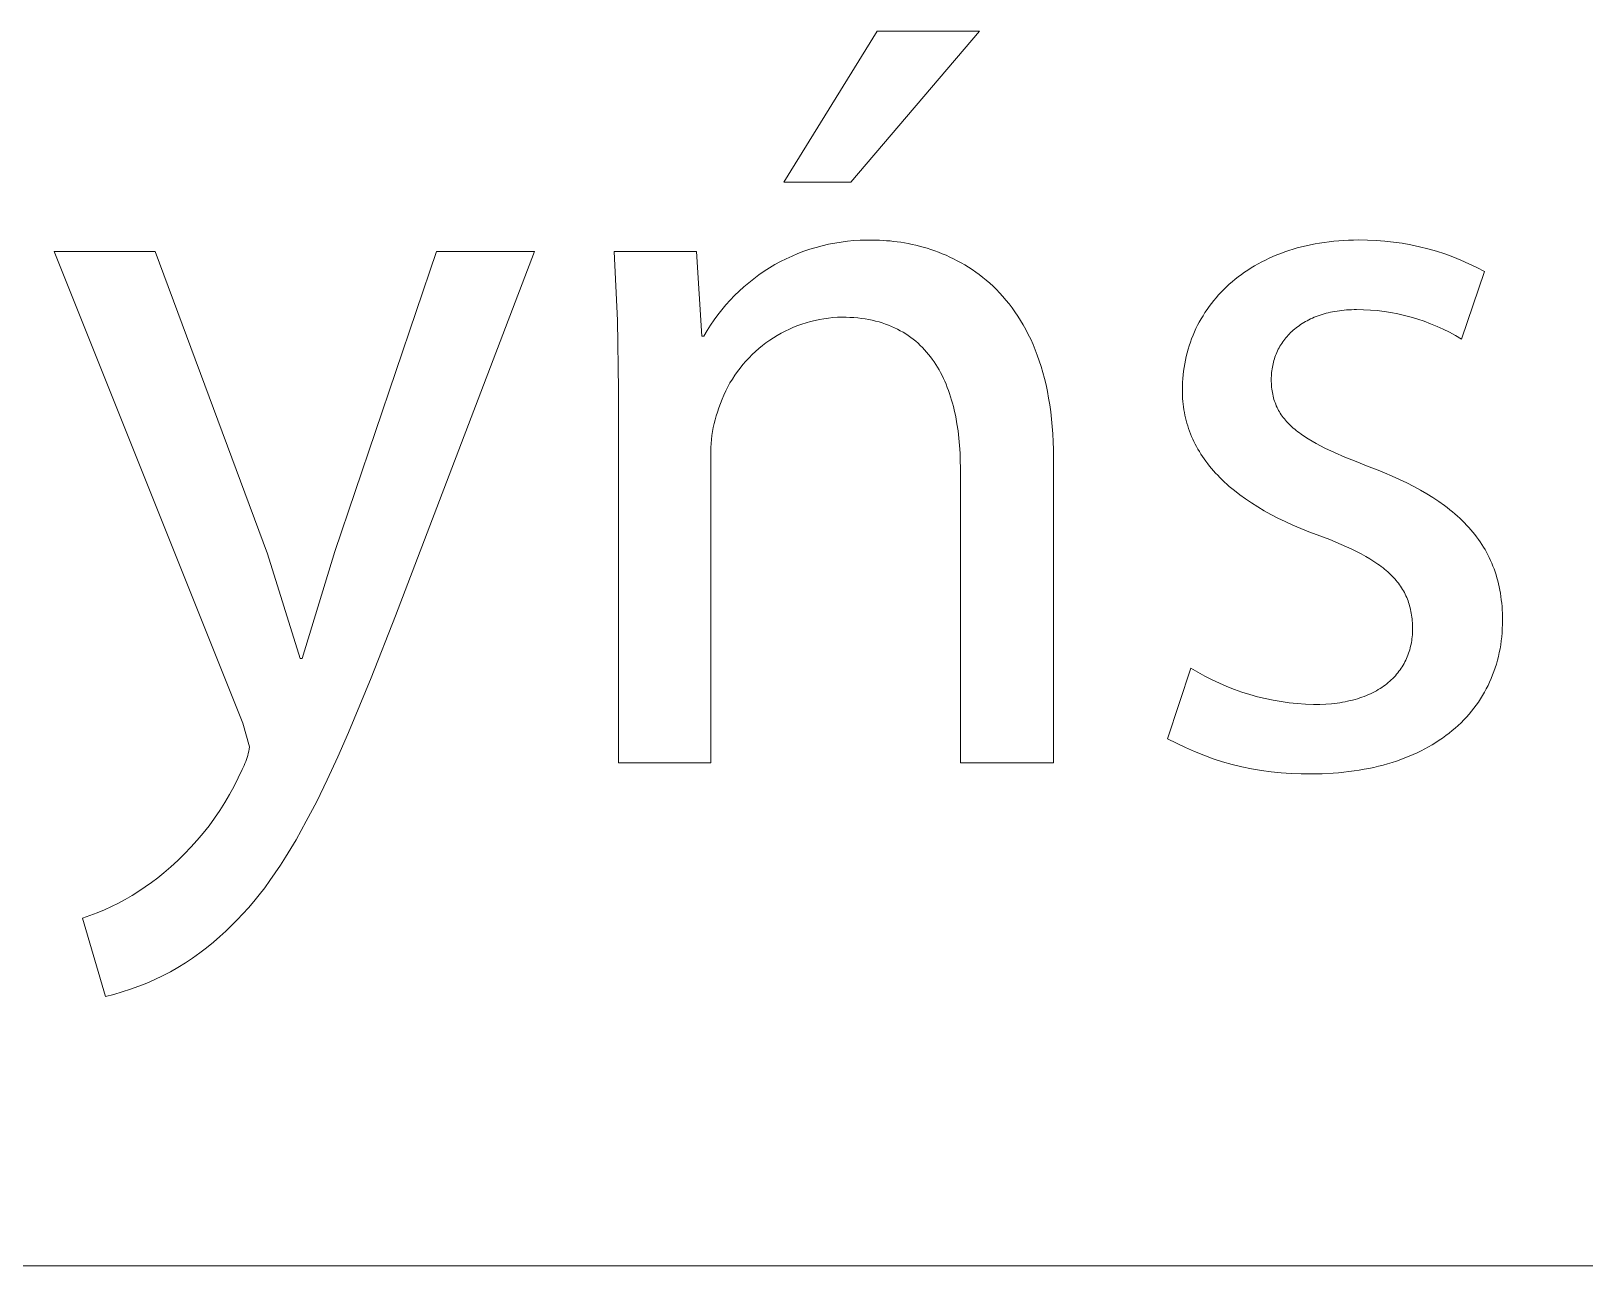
# Model space of a CAD drawing. Header units: millimetres. Extents: x -1246 to 2331, y -493 to 2006.
# Drawn here: x 1807.1 to 1859.8, y -492.9 to -451 of the extents above; entities that cross this region are included whole.
import ezdxf

# ---------------------------------------------------------------- set-up
doc = ezdxf.new("R2010")
doc.units = ezdxf.units.MM
doc.header["$MEASUREMENT"] = 0
doc.layers.add('Domyślny', color=7, linetype='Continuous', true_color=0x000000)

msp = doc.modelspace()

# ---------------------------------------------------------------- linework, layer by layer
at = {"layer": 'Domyślny', "color": 18, "lineweight": 15, "true_color": 0x000000}
for p, q in [((1832.62, -456.134), (1835.777, -451.012)), ((1839.243, -451.012), (1834.884, -456.134)), ((1835.777, -451.012), (1839.243, -451.012)), ((1834.884, -456.134), (1832.62, -456.134)), ((1834.342, -458.197), (1834.555, -458.162)), ((1834.555, -458.162), (1834.77, -458.135)), ((1834.77, -458.135), (1834.985, -458.115)), ((1834.985, -458.115), (1835.201, -458.103)), ((1835.201, -458.103), (1835.418, -458.097)), ((1835.418, -458.097), (1835.634, -458.099)), ((1835.634, -458.099), (1835.747, -458.1)), ((1835.747, -458.1), (1835.862, -458.104)), ((1835.862, -458.104), (1835.979, -458.109)), ((1835.979, -458.109), (1836.097, -458.117)), ((1836.097, -458.117), (1836.217, -458.127)), ((1836.217, -458.127), (1836.338, -458.14)), ((1836.338, -458.14), (1836.461, -458.155)), ((1836.461, -458.155), (1836.585, -458.172)), ((1836.585, -458.172), (1836.709, -458.193)), ((1850.776, -458.198), (1850.934, -458.173)), ((1850.934, -458.173), (1851.095, -458.152)), ((1851.095, -458.152), (1851.257, -458.135)), ((1851.257, -458.135), (1851.422, -458.12)), ((1851.422, -458.12), (1851.589, -458.108)), ((1851.589, -458.108), (1851.758, -458.1)), ((1851.758, -458.1), (1851.93, -458.095)), ((1851.93, -458.095), (1852.104, -458.093)), ((1852.104, -458.093), (1852.4, -458.096)), ((1852.4, -458.096), (1852.696, -458.108)), ((1852.696, -458.108), (1852.992, -458.131)), ((1852.992, -458.131), (1853.286, -458.164)), ((1853.286, -458.164), (1853.579, -458.206)), ((1814.279, -474.467), (1807.882, -458.48)), ((1807.882, -458.48), (1811.313, -458.48)), ((1811.313, -458.48), (1815.113, -468.725)), ((1817.4, -468.653), (1820.843, -458.48)), ((1824.166, -458.48), (1819.449, -470.833)), ((1820.843, -458.48), (1824.166, -458.48)), ((1826.978, -460.826), (1826.867, -458.48)), ((1826.867, -458.48), (1829.654, -458.48)), ((1829.654, -458.48), (1829.833, -461.351)), ((1832.7, -458.728), (1832.897, -458.637)), ((1832.897, -458.637), (1833.096, -458.554)), ((1833.096, -458.554), (1833.298, -458.477)), ((1833.298, -458.477), (1833.503, -458.407)), ((1833.503, -458.407), (1833.71, -458.344)), ((1833.71, -458.344), (1833.919, -458.288)), ((1833.919, -458.288), (1834.13, -458.239)), ((1834.13, -458.239), (1834.342, -458.197)), ((1836.709, -458.193), (1836.835, -458.216)), ((1836.835, -458.216), (1836.961, -458.242)), ((1836.961, -458.242), (1837.088, -458.27)), ((1837.088, -458.27), (1837.216, -458.302)), ((1837.216, -458.302), (1837.344, -458.337)), ((1837.344, -458.337), (1837.472, -458.375)), ((1837.472, -458.375), (1837.601, -458.416)), ((1837.601, -458.416), (1837.729, -458.46)), ((1837.729, -458.46), (1837.858, -458.507)), ((1837.858, -458.507), (1837.987, -458.558)), ((1837.987, -458.558), (1838.115, -458.612)), ((1838.115, -458.612), (1838.243, -458.67)), ((1838.243, -458.67), (1838.37, -458.731)), ((1848.938, -458.772), (1849.065, -458.712)), ((1849.065, -458.712), (1849.194, -458.654)), ((1849.194, -458.654), (1849.326, -458.599)), ((1849.326, -458.599), (1849.46, -458.546)), ((1849.46, -458.546), (1849.596, -458.496)), ((1849.596, -458.496), (1849.735, -458.449)), ((1849.735, -458.449), (1849.877, -458.404)), ((1849.877, -458.404), (1850.021, -458.363)), ((1850.021, -458.363), (1850.167, -458.324)), ((1850.167, -458.324), (1850.316, -458.288)), ((1850.316, -458.288), (1850.467, -458.255)), ((1850.467, -458.255), (1850.621, -458.225)), ((1850.621, -458.225), (1850.776, -458.198)), ((1853.579, -458.206), (1853.871, -458.259)), ((1853.871, -458.259), (1854.161, -458.321)), ((1854.161, -458.321), (1854.448, -458.393)), ((1854.448, -458.393), (1854.733, -458.475)), ((1854.733, -458.475), (1855.015, -458.567)), ((1855.015, -458.567), (1855.293, -458.668)), ((1855.293, -458.668), (1855.568, -458.779)), ((1831.77, -459.277), (1831.948, -459.155)), ((1831.948, -459.155), (1832.131, -459.039)), ((1832.131, -459.039), (1832.317, -458.929)), ((1832.317, -458.929), (1832.507, -458.825)), ((1832.507, -458.825), (1832.7, -458.728)), ((1838.37, -458.731), (1838.497, -458.796)), ((1838.497, -458.796), (1838.623, -458.865)), ((1838.623, -458.865), (1838.749, -458.938)), ((1838.749, -458.938), (1838.873, -459.014)), ((1838.873, -459.014), (1838.997, -459.094)), ((1838.997, -459.094), (1839.119, -459.178)), ((1839.119, -459.178), (1839.24, -459.267)), ((1848.123, -459.262), (1848.232, -459.185)), ((1848.232, -459.185), (1848.343, -459.11)), ((1848.343, -459.11), (1848.457, -459.038)), ((1848.457, -459.038), (1848.573, -458.968)), ((1848.573, -458.968), (1848.692, -458.9)), ((1848.692, -458.9), (1848.814, -458.835)), ((1848.814, -458.835), (1848.938, -458.772)), ((1855.568, -458.779), (1855.839, -458.899)), ((1856.368, -459.165), (1855.582, -461.453)), ((1855.839, -458.899), (1856.106, -459.027)), ((1856.106, -459.027), (1856.368, -459.165)), ((1831.101, -459.825), (1831.261, -459.679)), ((1831.261, -459.679), (1831.426, -459.54)), ((1831.426, -459.54), (1831.596, -459.405)), ((1831.596, -459.405), (1831.77, -459.277)), ((1839.24, -459.267), (1839.359, -459.359)), ((1839.359, -459.359), (1839.477, -459.456)), ((1839.477, -459.456), (1839.593, -459.557)), ((1839.593, -459.557), (1839.708, -459.662)), ((1839.708, -459.662), (1839.821, -459.772)), ((1839.821, -459.772), (1839.931, -459.886)), ((1847.439, -459.86), (1847.528, -459.768)), ((1847.528, -459.768), (1847.62, -459.679)), ((1847.62, -459.679), (1847.716, -459.591)), ((1847.716, -459.591), (1847.813, -459.506)), ((1847.813, -459.506), (1847.914, -459.422)), ((1847.914, -459.422), (1848.017, -459.341)), ((1848.017, -459.341), (1848.123, -459.262)), ((1830.511, -460.458), (1830.651, -460.292)), ((1830.651, -460.292), (1830.795, -460.131)), ((1830.795, -460.131), (1830.945, -459.975)), ((1830.945, -459.975), (1831.101, -459.825)), ((1839.931, -459.886), (1840.04, -460.005)), ((1840.04, -460.005), (1840.146, -460.129)), ((1840.146, -460.129), (1840.25, -460.257)), ((1840.25, -460.257), (1840.352, -460.39)), ((1847.033, -460.345), (1847.108, -460.245)), ((1847.108, -460.245), (1847.187, -460.146)), ((1847.187, -460.146), (1847.268, -460.049)), ((1847.268, -460.049), (1847.352, -459.953)), ((1847.352, -459.953), (1847.439, -459.86)), ((1830.129, -460.982), (1830.25, -460.803)), ((1830.25, -460.803), (1830.378, -460.628)), ((1830.378, -460.628), (1830.511, -460.458)), ((1833.674, -460.819), (1833.525, -460.855)), ((1833.824, -460.787), (1833.674, -460.819)), ((1833.975, -460.761), (1833.824, -460.787)), ((1834.127, -460.74), (1833.975, -460.761)), ((1834.279, -460.724), (1834.127, -460.74)), ((1834.432, -460.713), (1834.279, -460.724)), ((1834.586, -460.708), (1834.432, -460.713)), ((1834.724, -460.71), (1834.586, -460.708)), ((1834.859, -460.715), (1834.724, -460.71)), ((1834.992, -460.723), (1834.859, -460.715)), ((1835.122, -460.735), (1834.992, -460.723)), ((1835.249, -460.75), (1835.122, -460.735)), ((1835.373, -460.768), (1835.249, -460.75)), ((1835.494, -460.789), (1835.373, -460.768)), ((1835.613, -460.814), (1835.494, -460.789)), ((1835.729, -460.841), (1835.613, -460.814)), ((1840.352, -460.39), (1840.451, -460.528)), ((1840.451, -460.528), (1840.547, -460.67)), ((1840.547, -460.67), (1840.641, -460.818)), ((1840.641, -460.818), (1840.731, -460.971)), ((1846.699, -460.874), (1846.76, -460.765)), ((1846.76, -460.765), (1846.824, -460.658)), ((1846.824, -460.658), (1846.89, -460.552)), ((1846.89, -460.552), (1846.96, -460.448)), ((1846.96, -460.448), (1847.033, -460.345)), ((1850.411, -460.798), (1850.352, -460.828)), ((1850.471, -460.768), (1850.411, -460.798)), ((1850.532, -460.74), (1850.471, -460.768)), ((1850.595, -460.713), (1850.532, -460.74)), ((1850.659, -460.688), (1850.595, -460.713)), ((1850.724, -460.663), (1850.659, -460.688)), ((1850.791, -460.64), (1850.724, -460.663)), ((1850.859, -460.618), (1850.791, -460.64)), ((1850.928, -460.597), (1850.859, -460.618)), ((1850.999, -460.578), (1850.928, -460.597)), ((1851.071, -460.559), (1850.999, -460.578)), ((1851.144, -460.543), (1851.071, -460.559)), ((1851.218, -460.527), (1851.144, -460.543)), ((1851.294, -460.513), (1851.218, -460.527)), ((1851.371, -460.501), (1851.294, -460.513)), ((1851.449, -460.489), (1851.371, -460.501)), ((1851.529, -460.479), (1851.449, -460.489)), ((1851.609, -460.471), (1851.529, -460.479)), ((1851.691, -460.464), (1851.609, -460.471)), ((1851.775, -460.459), (1851.691, -460.464)), ((1851.859, -460.455), (1851.775, -460.459)), ((1851.945, -460.453), (1851.859, -460.455)), ((1852.032, -460.452), (1851.945, -460.453)), ((1852.266, -460.456), (1852.032, -460.452)), ((1852.499, -460.468), (1852.266, -460.456)), ((1852.731, -460.488), (1852.499, -460.468)), ((1852.963, -460.515), (1852.731, -460.488)), ((1853.194, -460.551), (1852.963, -460.515)), ((1853.423, -460.595), (1853.194, -460.551)), ((1853.651, -460.647), (1853.423, -460.595)), ((1853.876, -460.706), (1853.651, -460.647)), ((1854.1, -460.773), (1853.876, -460.706)), ((1854.321, -460.848), (1854.1, -460.773)), ((1827.01, -463.174), (1826.978, -460.826)), ((1829.833, -461.351), (1829.904, -461.351)), ((1829.904, -461.351), (1830.013, -461.165)), ((1830.013, -461.165), (1830.129, -460.982)), ((1832.395, -461.326), (1832.265, -461.406)), ((1832.529, -461.25), (1832.395, -461.326)), ((1832.665, -461.179), (1832.529, -461.25)), ((1832.803, -461.113), (1832.665, -461.179)), ((1832.944, -461.052), (1832.803, -461.113)), ((1833.087, -460.995), (1832.944, -461.052)), ((1833.231, -460.944), (1833.087, -460.995)), ((1833.377, -460.897), (1833.231, -460.944)), ((1833.525, -460.855), (1833.377, -460.897)), ((1835.843, -460.872), (1835.729, -460.841)), ((1835.954, -460.905), (1835.843, -460.872)), ((1836.062, -460.942), (1835.954, -460.905)), ((1836.168, -460.981), (1836.062, -460.942)), ((1836.271, -461.023), (1836.168, -460.981)), ((1836.371, -461.069), (1836.271, -461.023)), ((1836.469, -461.116), (1836.371, -461.069)), ((1836.565, -461.167), (1836.469, -461.116)), ((1836.658, -461.22), (1836.565, -461.167)), ((1836.748, -461.276), (1836.658, -461.22)), ((1836.836, -461.335), (1836.748, -461.276)), ((1836.922, -461.396), (1836.836, -461.335)), ((1840.731, -460.971), (1840.819, -461.129)), ((1840.819, -461.129), (1840.903, -461.292)), ((1840.903, -461.292), (1840.985, -461.46)), ((1846.439, -461.44), (1846.485, -461.324)), ((1846.485, -461.324), (1846.534, -461.209)), ((1846.534, -461.209), (1846.586, -461.096)), ((1846.586, -461.096), (1846.641, -460.984)), ((1846.641, -460.984), (1846.699, -460.874)), ((1849.711, -461.319), (1849.671, -461.363)), ((1849.752, -461.275), (1849.711, -461.319)), ((1849.794, -461.233), (1849.752, -461.275)), ((1849.838, -461.191), (1849.794, -461.233)), ((1849.884, -461.15), (1849.838, -461.191)), ((1849.93, -461.11), (1849.884, -461.15)), ((1849.978, -461.072), (1849.93, -461.11)), ((1850.027, -461.034), (1849.978, -461.072)), ((1850.078, -460.997), (1850.027, -461.034)), ((1850.13, -460.961), (1850.078, -460.997)), ((1850.184, -460.926), (1850.13, -460.961)), ((1850.238, -460.892), (1850.184, -460.926)), ((1850.294, -460.86), (1850.238, -460.892)), ((1850.352, -460.828), (1850.294, -460.86)), ((1854.54, -460.931), (1854.321, -460.848)), ((1854.755, -461.021), (1854.54, -460.931)), ((1854.967, -461.118), (1854.755, -461.021)), ((1855.176, -461.222), (1854.967, -461.118)), ((1855.381, -461.334), (1855.176, -461.222)), ((1855.582, -461.453), (1855.381, -461.334)), ((1831.656, -461.87), (1831.544, -461.975)), ((1831.771, -461.769), (1831.656, -461.87)), ((1831.89, -461.672), (1831.771, -461.769)), ((1832.012, -461.579), (1831.89, -461.672)), ((1832.137, -461.49), (1832.012, -461.579)), ((1832.265, -461.406), (1832.137, -461.49)), ((1837.005, -461.459), (1836.922, -461.396)), ((1837.086, -461.525), (1837.005, -461.459)), ((1837.165, -461.594), (1837.086, -461.525)), ((1837.241, -461.665), (1837.165, -461.594)), ((1837.315, -461.738), (1837.241, -461.665)), ((1837.386, -461.813), (1837.315, -461.738)), ((1837.455, -461.891), (1837.386, -461.813)), ((1840.985, -461.46), (1841.062, -461.634)), ((1841.062, -461.634), (1841.137, -461.813)), ((1841.137, -461.813), (1841.208, -461.998)), ((1846.286, -461.916), (1846.319, -461.795)), ((1846.319, -461.795), (1846.356, -461.675)), ((1846.356, -461.675), (1846.396, -461.557)), ((1846.396, -461.557), (1846.439, -461.44)), ((1849.351, -461.852), (1849.327, -461.904)), ((1849.377, -461.799), (1849.351, -461.852)), ((1849.404, -461.748), (1849.377, -461.799)), ((1849.432, -461.697), (1849.404, -461.748)), ((1849.462, -461.647), (1849.432, -461.697)), ((1849.493, -461.598), (1849.462, -461.647)), ((1849.526, -461.55), (1849.493, -461.598)), ((1849.56, -461.502), (1849.526, -461.55)), ((1849.596, -461.455), (1849.56, -461.502)), ((1849.633, -461.409), (1849.596, -461.455)), ((1849.671, -461.363), (1849.633, -461.409)), ((1831.231, -462.313), (1831.135, -462.432)), ((1831.331, -462.197), (1831.231, -462.313)), ((1831.436, -462.084), (1831.331, -462.197)), ((1831.544, -461.975), (1831.436, -462.084)), ((1837.522, -461.971), (1837.455, -461.891)), ((1837.587, -462.053), (1837.522, -461.971)), ((1837.649, -462.137), (1837.587, -462.053)), ((1837.71, -462.224), (1837.649, -462.137)), ((1837.768, -462.312), (1837.71, -462.224)), ((1837.824, -462.403), (1837.768, -462.312)), ((1837.878, -462.495), (1837.824, -462.403)), ((1841.208, -461.998), (1841.275, -462.188)), ((1841.275, -462.188), (1841.338, -462.384)), ((1841.338, -462.384), (1841.397, -462.585)), ((1846.183, -462.41), (1846.204, -462.285)), ((1846.204, -462.285), (1846.228, -462.161)), ((1846.228, -462.161), (1846.255, -462.038)), ((1846.255, -462.038), (1846.286, -461.916)), ((1849.174, -462.406), (1849.164, -462.464)), ((1849.185, -462.348), (1849.174, -462.406)), ((1849.198, -462.29), (1849.185, -462.348)), ((1849.212, -462.234), (1849.198, -462.29)), ((1849.227, -462.177), (1849.212, -462.234)), ((1849.244, -462.122), (1849.227, -462.177)), ((1849.263, -462.066), (1849.244, -462.122)), ((1849.283, -462.012), (1849.263, -462.066)), ((1849.304, -461.958), (1849.283, -462.012)), ((1849.327, -461.904), (1849.304, -461.958)), ((1830.871, -462.809), (1830.791, -462.94)), ((1830.954, -462.68), (1830.871, -462.809)), ((1831.042, -462.554), (1830.954, -462.68)), ((1831.135, -462.432), (1831.042, -462.554)), ((1837.929, -462.589), (1837.878, -462.495)), ((1837.979, -462.685), (1837.929, -462.589)), ((1838.026, -462.783), (1837.979, -462.685)), ((1838.072, -462.883), (1838.026, -462.783)), ((1838.115, -462.985), (1838.072, -462.883)), ((1841.397, -462.585), (1841.452, -462.792)), ((1841.452, -462.792), (1841.503, -463.005)), ((1846.125, -463.049), (1846.13, -462.92)), ((1846.13, -462.92), (1846.139, -462.791)), ((1846.139, -462.791), (1846.15, -462.663)), ((1846.15, -462.663), (1846.165, -462.536)), ((1846.165, -462.536), (1846.183, -462.41)), ((1849.141, -462.701), (1849.138, -462.762)), ((1849.138, -462.762), (1849.138, -462.822)), ((1849.138, -462.822), (1849.138, -462.889)), ((1849.138, -462.889), (1849.141, -462.954)), ((1849.144, -462.641), (1849.141, -462.701)), ((1849.15, -462.582), (1849.144, -462.641)), ((1849.156, -462.523), (1849.15, -462.582)), ((1849.164, -462.464), (1849.156, -462.523)), ((1827.01, -475.813), (1827.01, -463.174)), ((1830.581, -463.349), (1830.521, -463.49)), ((1830.647, -463.21), (1830.581, -463.349)), ((1830.717, -463.074), (1830.647, -463.21)), ((1830.791, -462.94), (1830.717, -463.074)), ((1838.157, -463.088), (1838.115, -462.985)), ((1838.196, -463.193), (1838.157, -463.088)), ((1838.233, -463.299), (1838.196, -463.193)), ((1838.269, -463.407), (1838.233, -463.299)), ((1838.302, -463.517), (1838.269, -463.407)), ((1841.503, -463.005), (1841.55, -463.224)), ((1841.55, -463.224), (1841.592, -463.449)), ((1841.592, -463.449), (1841.63, -463.68)), ((1846.124, -463.18), (1846.125, -463.049)), ((1846.125, -463.277), (1846.124, -463.18)), ((1846.128, -463.373), (1846.125, -463.277)), ((1846.134, -463.469), (1846.128, -463.373)), ((1849.141, -462.954), (1849.144, -463.018)), ((1849.144, -463.018), (1849.15, -463.082)), ((1849.15, -463.082), (1849.156, -463.144)), ((1849.156, -463.144), (1849.165, -463.205)), ((1849.165, -463.205), (1849.175, -463.265)), ((1849.175, -463.265), (1849.186, -463.324)), ((1849.186, -463.324), (1849.199, -463.382)), ((1849.199, -463.382), (1849.213, -463.44)), ((1849.213, -463.44), (1849.229, -463.496)), ((1830.369, -463.924), (1830.327, -464.054)), ((1830.415, -463.778), (1830.369, -463.924)), ((1830.465, -463.633), (1830.415, -463.778)), ((1830.521, -463.49), (1830.465, -463.633)), ((1838.334, -463.628), (1838.302, -463.517)), ((1838.364, -463.74), (1838.334, -463.628)), ((1838.392, -463.854), (1838.364, -463.74)), ((1838.442, -464.086), (1838.392, -463.854)), ((1841.63, -463.68), (1841.663, -463.918)), ((1841.663, -463.918), (1841.691, -464.161)), ((1846.141, -463.564), (1846.134, -463.469)), ((1846.151, -463.659), (1846.141, -463.564)), ((1846.163, -463.753), (1846.151, -463.659)), ((1846.177, -463.847), (1846.163, -463.753)), ((1846.193, -463.94), (1846.177, -463.847)), ((1846.212, -464.032), (1846.193, -463.94)), ((1849.229, -463.496), (1849.247, -463.551)), ((1849.247, -463.551), (1849.266, -463.606)), ((1849.266, -463.606), (1849.287, -463.66)), ((1849.287, -463.66), (1849.309, -463.712)), ((1849.309, -463.712), (1849.333, -463.765)), ((1849.333, -463.765), (1849.358, -463.816)), ((1849.358, -463.816), (1849.385, -463.867)), ((1849.385, -463.867), (1849.414, -463.916)), ((1849.414, -463.916), (1849.444, -463.966)), ((1849.444, -463.966), (1849.476, -464.014)), ((1830.226, -464.451), (1830.201, -464.585)), ((1830.255, -464.318), (1830.226, -464.451)), ((1830.289, -464.185), (1830.255, -464.318)), ((1830.327, -464.054), (1830.289, -464.185)), ((1838.485, -464.322), (1838.442, -464.086)), ((1838.521, -464.564), (1838.485, -464.322)), ((1841.691, -464.161), (1841.714, -464.411)), ((1841.714, -464.411), (1841.733, -464.666)), ((1846.233, -464.124), (1846.212, -464.032)), ((1846.255, -464.216), (1846.233, -464.124)), ((1846.281, -464.306), (1846.255, -464.216)), ((1846.308, -464.397), (1846.281, -464.306)), ((1846.337, -464.486), (1846.308, -464.397)), ((1846.369, -464.575), (1846.337, -464.486)), ((1849.476, -464.014), (1849.509, -464.062)), ((1849.509, -464.062), (1849.544, -464.109)), ((1849.544, -464.109), (1849.581, -464.155)), ((1849.581, -464.155), (1849.619, -464.201)), ((1849.619, -464.201), (1849.659, -464.247)), ((1849.659, -464.247), (1849.701, -464.292)), ((1849.701, -464.292), (1849.744, -464.336)), ((1849.744, -464.336), (1849.789, -464.38)), ((1849.789, -464.38), (1849.835, -464.423)), ((1849.835, -464.423), (1849.883, -464.466)), ((1849.883, -464.466), (1849.933, -464.508)), ((1849.933, -464.508), (1849.984, -464.55)), ((1830.152, -464.992), (1830.144, -465.128)), ((1830.164, -464.856), (1830.152, -464.992)), ((1830.18, -464.72), (1830.164, -464.856)), ((1830.201, -464.585), (1830.18, -464.72)), ((1838.55, -464.81), (1838.521, -464.564)), ((1838.572, -465.06), (1838.55, -464.81)), ((1841.733, -464.666), (1841.746, -464.929)), ((1841.746, -464.929), (1841.754, -465.198)), ((1846.403, -464.664), (1846.369, -464.575)), ((1846.439, -464.751), (1846.403, -464.664)), ((1846.478, -464.839), (1846.439, -464.751)), ((1846.518, -464.925), (1846.478, -464.839)), ((1846.561, -465.011), (1846.518, -464.925)), ((1846.606, -465.096), (1846.561, -465.011)), ((1849.984, -464.55), (1850.037, -464.592)), ((1850.037, -464.592), (1850.092, -464.633)), ((1850.092, -464.633), (1850.148, -464.674)), ((1850.148, -464.674), (1850.266, -464.754)), ((1850.266, -464.754), (1850.39, -464.834)), ((1850.39, -464.834), (1850.522, -464.912)), ((1850.522, -464.912), (1850.66, -464.99)), ((1850.66, -464.99), (1850.805, -465.067)), ((1830.144, -465.128), (1830.141, -465.265)), ((1830.141, -465.265), (1830.143, -465.401)), ((1830.143, -465.401), (1830.143, -475.813)), ((1838.588, -465.313), (1838.572, -465.06)), ((1838.597, -465.57), (1838.588, -465.313)), ((1841.754, -465.198), (1841.757, -465.473)), ((1841.757, -465.473), (1841.757, -475.813)), ((1846.653, -465.181), (1846.606, -465.096)), ((1846.703, -465.265), (1846.653, -465.181)), ((1846.754, -465.348), (1846.703, -465.265)), ((1846.808, -465.431), (1846.754, -465.348)), ((1846.865, -465.513), (1846.808, -465.431)), ((1846.923, -465.594), (1846.865, -465.513)), ((1850.805, -465.067), (1850.957, -465.144)), ((1850.957, -465.144), (1851.281, -465.297)), ((1851.281, -465.297), (1851.634, -465.451)), ((1851.634, -465.451), (1852.015, -465.606)), ((1838.6, -465.83), (1838.597, -465.57)), ((1838.6, -475.813), (1838.6, -465.83)), ((1846.984, -465.675), (1846.923, -465.594)), ((1847.047, -465.755), (1846.984, -465.675)), ((1847.112, -465.834), (1847.047, -465.755)), ((1847.18, -465.913), (1847.112, -465.834)), ((1847.249, -465.991), (1847.18, -465.913)), ((1847.322, -466.068), (1847.249, -465.991)), ((1847.396, -466.145), (1847.322, -466.068)), ((1852.015, -465.606), (1852.425, -465.765)), ((1852.425, -465.765), (1852.704, -465.872)), ((1852.704, -465.872), (1852.973, -465.982)), ((1852.973, -465.982), (1853.234, -466.094)), ((1847.472, -466.221), (1847.396, -466.145)), ((1847.551, -466.296), (1847.472, -466.221)), ((1847.632, -466.37), (1847.551, -466.296)), ((1847.716, -466.444), (1847.632, -466.37)), ((1847.802, -466.517), (1847.716, -466.444)), ((1847.89, -466.589), (1847.802, -466.517)), ((1848.073, -466.731), (1847.89, -466.589)), ((1853.234, -466.094), (1853.486, -466.208)), ((1853.486, -466.208), (1853.73, -466.326)), ((1853.73, -466.326), (1853.964, -466.446)), ((1853.964, -466.446), (1854.19, -466.569)), ((1854.19, -466.569), (1854.408, -466.696)), ((1848.265, -466.871), (1848.073, -466.731)), ((1848.466, -467.007), (1848.265, -466.871)), ((1848.677, -467.14), (1848.466, -467.007)), ((1848.897, -467.27), (1848.677, -467.14)), ((1854.408, -466.696), (1854.616, -466.825)), ((1854.616, -466.825), (1854.816, -466.958)), ((1854.816, -466.958), (1855.007, -467.094)), ((1855.007, -467.094), (1855.099, -467.164)), ((1849.126, -467.396), (1848.897, -467.27)), ((1849.364, -467.52), (1849.126, -467.396)), ((1849.612, -467.64), (1849.364, -467.52)), ((1849.87, -467.757), (1849.612, -467.64)), ((1855.099, -467.164), (1855.189, -467.234)), ((1855.189, -467.234), (1855.277, -467.306)), ((1855.277, -467.306), (1855.363, -467.378)), ((1855.363, -467.378), (1855.446, -467.451)), ((1855.446, -467.451), (1855.528, -467.526)), ((1855.528, -467.526), (1855.607, -467.601)), ((1855.607, -467.601), (1855.684, -467.677)), ((1850.136, -467.871), (1849.87, -467.757)), ((1850.412, -467.981), (1850.136, -467.871)), ((1850.698, -468.088), (1850.412, -467.981)), ((1851.119, -468.248), (1850.698, -468.088)), ((1855.684, -467.677), (1855.758, -467.755)), ((1855.758, -467.755), (1855.831, -467.833)), ((1855.831, -467.833), (1855.901, -467.912)), ((1855.901, -467.912), (1855.969, -467.993)), ((1855.969, -467.993), (1856.035, -468.074)), ((1856.035, -468.074), (1856.098, -468.157)), ((1856.098, -468.157), (1856.16, -468.241)), ((1815.113, -468.725), (1816.221, -472.275)), ((1816.292, -472.275), (1817.4, -468.653)), ((1851.507, -468.409), (1851.119, -468.248)), ((1851.689, -468.49), (1851.507, -468.409)), ((1851.863, -468.571), (1851.689, -468.49)), ((1852.029, -468.653), (1851.863, -468.571)), ((1852.187, -468.735), (1852.029, -468.653)), ((1856.16, -468.241), (1856.219, -468.326)), ((1856.219, -468.326), (1856.276, -468.412)), ((1856.276, -468.412), (1856.331, -468.499)), ((1856.331, -468.499), (1856.383, -468.587)), ((1856.383, -468.587), (1856.433, -468.677)), ((1856.433, -468.677), (1856.481, -468.768)), ((1852.338, -468.819), (1852.187, -468.735)), ((1852.481, -468.903), (1852.338, -468.819)), ((1852.617, -468.989), (1852.481, -468.903)), ((1852.745, -469.076), (1852.617, -468.989)), ((1852.807, -469.12), (1852.745, -469.076)), ((1852.867, -469.164), (1852.807, -469.12)), ((1852.925, -469.209), (1852.867, -469.164)), ((1852.981, -469.254), (1852.925, -469.209)), ((1856.481, -468.768), (1856.527, -468.86)), ((1856.527, -468.86), (1856.571, -468.953)), ((1856.571, -468.953), (1856.612, -469.048)), ((1856.612, -469.048), (1856.652, -469.144)), ((1856.652, -469.144), (1856.689, -469.241)), ((1856.689, -469.241), (1856.723, -469.339)), ((1853.035, -469.299), (1852.981, -469.254)), ((1853.088, -469.345), (1853.035, -469.299)), ((1853.139, -469.391), (1853.088, -469.345)), ((1853.188, -469.438), (1853.139, -469.391)), ((1853.235, -469.485), (1853.188, -469.438)), ((1853.281, -469.533), (1853.235, -469.485)), ((1853.325, -469.581), (1853.281, -469.533)), ((1853.367, -469.63), (1853.325, -469.581)), ((1853.408, -469.68), (1853.367, -469.63)), ((1853.447, -469.73), (1853.408, -469.68)), ((1853.485, -469.78), (1853.447, -469.73)), ((1856.723, -469.339), (1856.756, -469.439)), ((1856.756, -469.439), (1856.786, -469.54)), ((1856.786, -469.54), (1856.814, -469.642)), ((1856.814, -469.642), (1856.84, -469.746)), ((1856.84, -469.746), (1856.863, -469.851)), ((1853.52, -469.831), (1853.485, -469.78)), ((1853.555, -469.883), (1853.52, -469.831)), ((1853.587, -469.935), (1853.555, -469.883)), ((1853.618, -469.988), (1853.587, -469.935)), ((1853.648, -470.042), (1853.618, -469.988)), ((1853.676, -470.096), (1853.648, -470.042)), ((1853.702, -470.151), (1853.676, -470.096)), ((1853.727, -470.207), (1853.702, -470.151)), ((1853.75, -470.264), (1853.727, -470.207)), ((1853.772, -470.321), (1853.75, -470.264)), ((1856.863, -469.851), (1856.885, -469.958)), ((1856.885, -469.958), (1856.904, -470.066)), ((1856.904, -470.066), (1856.921, -470.175)), ((1856.921, -470.175), (1856.935, -470.286)), ((1856.935, -470.286), (1856.948, -470.398)), ((1853.792, -470.379), (1853.772, -470.321)), ((1853.811, -470.438), (1853.792, -470.379)), ((1853.828, -470.497), (1853.811, -470.438)), ((1853.844, -470.558), (1853.828, -470.497)), ((1853.859, -470.619), (1853.844, -470.558)), ((1853.872, -470.681), (1853.859, -470.619)), ((1853.883, -470.744), (1853.872, -470.681)), ((1853.893, -470.807), (1853.883, -470.744)), ((1853.902, -470.872), (1853.893, -470.807)), ((1856.948, -470.398), (1856.958, -470.512)), ((1856.958, -470.512), (1856.966, -470.627)), ((1856.966, -470.627), (1856.971, -470.744)), ((1856.971, -470.744), (1856.975, -470.862)), ((1819.449, -470.833), (1818.632, -472.933)), ((1853.91, -470.938), (1853.902, -470.872)), ((1853.916, -471.004), (1853.91, -470.938)), ((1853.92, -471.072), (1853.916, -471.004)), ((1853.924, -471.14), (1853.92, -471.072)), ((1853.923, -471.412), (1853.925, -471.346)), ((1853.926, -471.21), (1853.924, -471.14)), ((1853.925, -471.346), (1853.926, -471.28)), ((1853.926, -471.28), (1853.926, -471.21)), ((1856.969, -471.264), (1856.96, -471.404)), ((1856.974, -471.124), (1856.969, -471.264)), ((1856.976, -470.982), (1856.974, -471.124)), ((1856.975, -470.862), (1856.976, -470.982)), ((1853.847, -471.921), (1853.862, -471.859)), ((1853.862, -471.859), (1853.876, -471.797)), ((1853.876, -471.797), (1853.888, -471.734)), ((1853.888, -471.734), (1853.898, -471.671)), ((1853.898, -471.671), (1853.907, -471.607)), ((1853.907, -471.607), (1853.914, -471.542)), ((1853.914, -471.542), (1853.919, -471.477)), ((1853.919, -471.477), (1853.923, -471.412)), ((1856.913, -471.813), (1856.891, -471.946)), ((1856.932, -471.678), (1856.913, -471.813)), ((1856.948, -471.541), (1856.932, -471.678)), ((1856.96, -471.404), (1856.948, -471.541)), ((1816.221, -472.275), (1816.292, -472.275)), ((1853.639, -472.447), (1853.669, -472.392)), ((1853.669, -472.392), (1853.697, -472.335)), ((1853.697, -472.335), (1853.723, -472.278)), ((1853.723, -472.278), (1853.748, -472.22)), ((1853.748, -472.22), (1853.771, -472.162)), ((1853.771, -472.162), (1853.792, -472.103)), ((1853.792, -472.103), (1853.812, -472.043)), ((1853.812, -472.043), (1853.83, -471.982)), ((1853.83, -471.982), (1853.847, -471.921)), ((1856.804, -472.337), (1856.768, -472.465)), ((1856.836, -472.209), (1856.804, -472.337)), ((1856.865, -472.078), (1856.836, -472.209)), ((1856.891, -471.946), (1856.865, -472.078)), ((1818.632, -472.933), (1817.867, -474.781)), ((1845.623, -474.997), (1846.41, -472.602)), ((1846.41, -472.602), (1846.645, -472.743)), ((1846.645, -472.743), (1846.885, -472.875)), ((1846.885, -472.875), (1847.13, -473)), ((1853.253, -472.957), (1853.299, -472.91)), ((1853.299, -472.91), (1853.343, -472.863)), ((1853.343, -472.863), (1853.386, -472.814)), ((1853.386, -472.814), (1853.427, -472.764)), ((1853.427, -472.764), (1853.466, -472.713)), ((1853.466, -472.713), (1853.504, -472.662)), ((1853.504, -472.662), (1853.54, -472.609)), ((1853.54, -472.609), (1853.575, -472.556)), ((1853.575, -472.556), (1853.608, -472.502)), ((1853.608, -472.502), (1853.639, -472.447)), ((1856.641, -472.837), (1856.592, -472.958)), ((1856.686, -472.715), (1856.641, -472.837)), ((1856.729, -472.591), (1856.686, -472.715)), ((1856.768, -472.465), (1856.729, -472.591)), ((1847.13, -473), (1847.378, -473.117)), ((1847.378, -473.117), (1847.63, -473.225)), ((1847.63, -473.225), (1847.886, -473.325)), ((1847.886, -473.325), (1848.144, -473.416)), ((1848.144, -473.416), (1848.406, -473.499)), ((1852.501, -473.471), (1852.569, -473.438)), ((1852.569, -473.438), (1852.635, -473.405)), ((1852.635, -473.405), (1852.7, -473.369)), ((1852.7, -473.369), (1852.762, -473.333)), ((1852.762, -473.333), (1852.824, -473.296)), ((1852.824, -473.296), (1852.883, -473.257)), ((1852.883, -473.257), (1852.941, -473.218)), ((1852.941, -473.218), (1852.997, -473.177)), ((1852.997, -473.177), (1853.052, -473.135)), ((1853.052, -473.135), (1853.104, -473.092)), ((1853.104, -473.092), (1853.155, -473.048)), ((1853.155, -473.048), (1853.205, -473.003)), ((1853.205, -473.003), (1853.253, -472.957)), ((1856.363, -473.424), (1856.298, -473.536)), ((1856.425, -473.31), (1856.363, -473.424)), ((1856.484, -473.194), (1856.425, -473.31)), ((1856.539, -473.077), (1856.484, -473.194)), ((1856.592, -472.958), (1856.539, -473.077)), ((1848.406, -473.499), (1848.67, -473.573)), ((1848.67, -473.573), (1848.936, -473.638)), ((1848.936, -473.638), (1849.205, -473.694)), ((1849.205, -473.694), (1849.475, -473.741)), ((1849.475, -473.741), (1849.747, -473.78)), ((1849.747, -473.78), (1850.019, -473.809)), ((1850.019, -473.809), (1850.293, -473.83)), ((1850.293, -473.83), (1850.567, -473.841)), ((1850.567, -473.841), (1850.778, -473.838)), ((1850.778, -473.838), (1850.982, -473.828)), ((1850.982, -473.828), (1851.178, -473.812)), ((1851.178, -473.812), (1851.274, -473.801)), ((1851.274, -473.801), (1851.368, -473.789)), ((1851.368, -473.789), (1851.46, -473.776)), ((1851.46, -473.776), (1851.551, -473.761)), ((1851.551, -473.761), (1851.639, -473.744)), ((1851.639, -473.744), (1851.726, -473.726)), ((1851.726, -473.726), (1851.812, -473.707)), ((1851.812, -473.707), (1851.895, -473.686)), ((1851.895, -473.686), (1851.977, -473.664)), ((1851.977, -473.664), (1852.057, -473.64)), ((1852.057, -473.64), (1852.135, -473.615)), ((1852.135, -473.615), (1852.212, -473.589)), ((1852.212, -473.589), (1852.286, -473.562)), ((1852.286, -473.562), (1852.36, -473.533)), ((1852.36, -473.533), (1852.431, -473.502)), ((1852.431, -473.502), (1852.501, -473.471)), ((1856.005, -473.964), (1855.924, -474.066)), ((1856.083, -473.86), (1856.005, -473.964)), ((1856.158, -473.754), (1856.083, -473.86)), ((1856.229, -473.646), (1856.158, -473.754)), ((1856.298, -473.536), (1856.229, -473.646)), ((1814.505, -475.277), (1814.279, -474.467)), ((1855.569, -474.455), (1855.473, -474.547)), ((1855.663, -474.361), (1855.569, -474.455)), ((1855.753, -474.265), (1855.663, -474.361)), ((1855.84, -474.167), (1855.753, -474.265)), ((1855.924, -474.066), (1855.84, -474.167)), ((1817.867, -474.781), (1817.499, -475.616)), ((1845.922, -475.153), (1845.623, -474.997)), ((1854.945, -474.973), (1854.831, -475.052)), ((1855.057, -474.892), (1854.945, -474.973)), ((1855.165, -474.809), (1855.057, -474.892)), ((1855.271, -474.724), (1855.165, -474.809)), ((1855.373, -474.637), (1855.271, -474.724)), ((1855.473, -474.547), (1855.373, -474.637)), ((1814.426, -475.634), (1814.447, -475.564)), ((1814.447, -475.564), (1814.465, -475.493)), ((1814.465, -475.493), (1814.481, -475.421)), ((1814.481, -475.421), (1814.494, -475.349)), ((1814.494, -475.349), (1814.505, -475.277)), ((1846.226, -475.299), (1845.922, -475.153)), ((1846.535, -475.435), (1846.226, -475.299)), ((1846.849, -475.56), (1846.535, -475.435)), ((1847.166, -475.674), (1846.849, -475.56)), ((1853.948, -475.533), (1853.81, -475.592)), ((1854.083, -475.472), (1853.948, -475.533)), ((1854.215, -475.408), (1854.083, -475.472)), ((1854.344, -475.342), (1854.215, -475.408)), ((1854.47, -475.273), (1854.344, -475.342)), ((1854.593, -475.201), (1854.47, -475.273)), ((1854.714, -475.128), (1854.593, -475.201)), ((1854.831, -475.052), (1854.714, -475.128)), ((1814.123, -476.327), (1814.255, -476.039)), ((1814.255, -476.039), (1814.289, -475.974)), ((1814.289, -475.974), (1814.321, -475.908)), ((1814.321, -475.908), (1814.351, -475.841)), ((1814.351, -475.841), (1814.378, -475.773)), ((1814.378, -475.773), (1814.403, -475.704)), ((1814.403, -475.704), (1814.426, -475.634)), ((1817.499, -475.616), (1817.139, -476.395)), ((1830.143, -475.813), (1827.01, -475.813)), ((1841.757, -475.813), (1838.6, -475.813)), ((1847.488, -475.777), (1847.166, -475.674)), ((1847.812, -475.868), (1847.488, -475.777)), ((1848.14, -475.949), (1847.812, -475.868)), ((1848.47, -476.017), (1848.14, -475.949)), ((1848.803, -476.075), (1848.47, -476.017)), ((1849.137, -476.121), (1848.803, -476.075)), ((1851.943, -476.089), (1851.769, -476.112)), ((1852.113, -476.063), (1851.943, -476.089)), ((1852.281, -476.034), (1852.113, -476.063)), ((1852.446, -476.002), (1852.281, -476.034)), ((1852.609, -475.968), (1852.446, -476.002)), ((1852.769, -475.93), (1852.609, -475.968)), ((1852.926, -475.89), (1852.769, -475.93)), ((1853.08, -475.847), (1852.926, -475.89)), ((1853.232, -475.802), (1853.08, -475.847)), ((1853.381, -475.753), (1853.232, -475.802)), ((1853.527, -475.702), (1853.381, -475.753)), ((1853.67, -475.649), (1853.527, -475.702)), ((1853.81, -475.592), (1853.67, -475.649)), ((1813.83, -476.889), (1813.981, -476.61)), ((1813.981, -476.61), (1814.123, -476.327)), ((1817.139, -476.395), (1816.784, -477.121)), ((1849.472, -476.155), (1849.137, -476.121)), ((1849.809, -476.178), (1849.472, -476.155)), ((1850.146, -476.189), (1849.809, -476.178)), ((1850.484, -476.188), (1850.146, -476.189)), ((1850.864, -476.182), (1850.484, -476.188)), ((1851.234, -476.163), (1850.864, -476.182)), ((1851.415, -476.149), (1851.234, -476.163)), ((1851.593, -476.132), (1851.415, -476.149)), ((1851.769, -476.112), (1851.593, -476.132)), ((1813.67, -477.162), (1813.83, -476.889)), ((1816.784, -477.121), (1816.432, -477.797)), ((1813.321, -477.691), (1813.5, -477.43)), ((1813.5, -477.43), (1813.67, -477.162)), ((1812.735, -478.439), (1812.939, -478.196)), ((1812.939, -478.196), (1813.134, -477.947)), ((1813.134, -477.947), (1813.321, -477.691)), ((1816.432, -477.797), (1816.082, -478.426)), ((1812.303, -478.903), (1812.523, -478.674)), ((1812.523, -478.674), (1812.735, -478.439)), ((1815.907, -478.722), (1815.731, -479.008)), ((1816.082, -478.426), (1815.907, -478.722)), ((1811.841, -479.336), (1812.075, -479.123)), ((1812.075, -479.123), (1812.303, -478.903)), ((1815.731, -479.008), (1815.555, -479.284)), ((1811.185, -479.869), (1811.394, -479.709)), ((1811.394, -479.709), (1811.599, -479.541)), ((1811.599, -479.541), (1811.841, -479.336)), ((1815.378, -479.548), (1815.2, -479.803)), ((1815.555, -479.284), (1815.378, -479.548)), ((1810.297, -480.443), (1810.526, -480.31)), ((1810.526, -480.31), (1810.75, -480.17)), ((1810.75, -480.17), (1810.97, -480.023)), ((1810.97, -480.023), (1811.185, -479.869)), ((1814.839, -480.284), (1814.656, -480.511)), ((1815.02, -480.048), (1814.839, -480.284)), ((1815.2, -479.803), (1815.02, -480.048)), ((1809.344, -480.897), (1809.588, -480.795)), ((1809.588, -480.795), (1809.828, -480.685)), ((1809.828, -480.685), (1810.065, -480.568)), ((1810.065, -480.568), (1810.297, -480.443)), ((1814.471, -480.728), (1814.283, -480.938)), ((1814.656, -480.511), (1814.471, -480.728)), ((1808.847, -481.078), (1809.097, -480.991)), ((1809.622, -483.734), (1808.847, -481.078)), ((1809.097, -480.991), (1809.344, -480.897)), ((1813.9, -481.332), (1813.704, -481.518)), ((1814.093, -481.139), (1813.9, -481.332)), ((1814.283, -480.938), (1814.093, -481.139)), ((1813.505, -481.697), (1813.283, -481.892)), ((1813.704, -481.518), (1813.505, -481.697)), ((1812.82, -482.259), (1812.579, -482.431)), ((1813.054, -482.08), (1812.82, -482.259)), ((1813.283, -481.892), (1813.054, -482.08)), ((1811.824, -482.895), (1811.562, -483.032)), ((1812.081, -482.749), (1811.824, -482.895)), ((1812.333, -482.594), (1812.081, -482.749)), ((1812.579, -482.431), (1812.333, -482.594)), ((1810.751, -483.389), (1810.473, -483.49)), ((1811.026, -483.279), (1810.751, -483.389)), ((1811.296, -483.16), (1811.026, -483.279)), ((1811.562, -483.032), (1811.296, -483.16)), ((1809.908, -483.662), (1809.622, -483.734)), ((1810.192, -483.581), (1809.908, -483.662)), ((1810.473, -483.49), (1810.192, -483.581)), ((2327.489, -492.867), (-1246.359, -492.867)), ((2327.489, -492.867), (979.014, -492.867))]:
    msp.add_line(p, q, dxfattribs=at)

doc.saveas('drawing.dxf')
